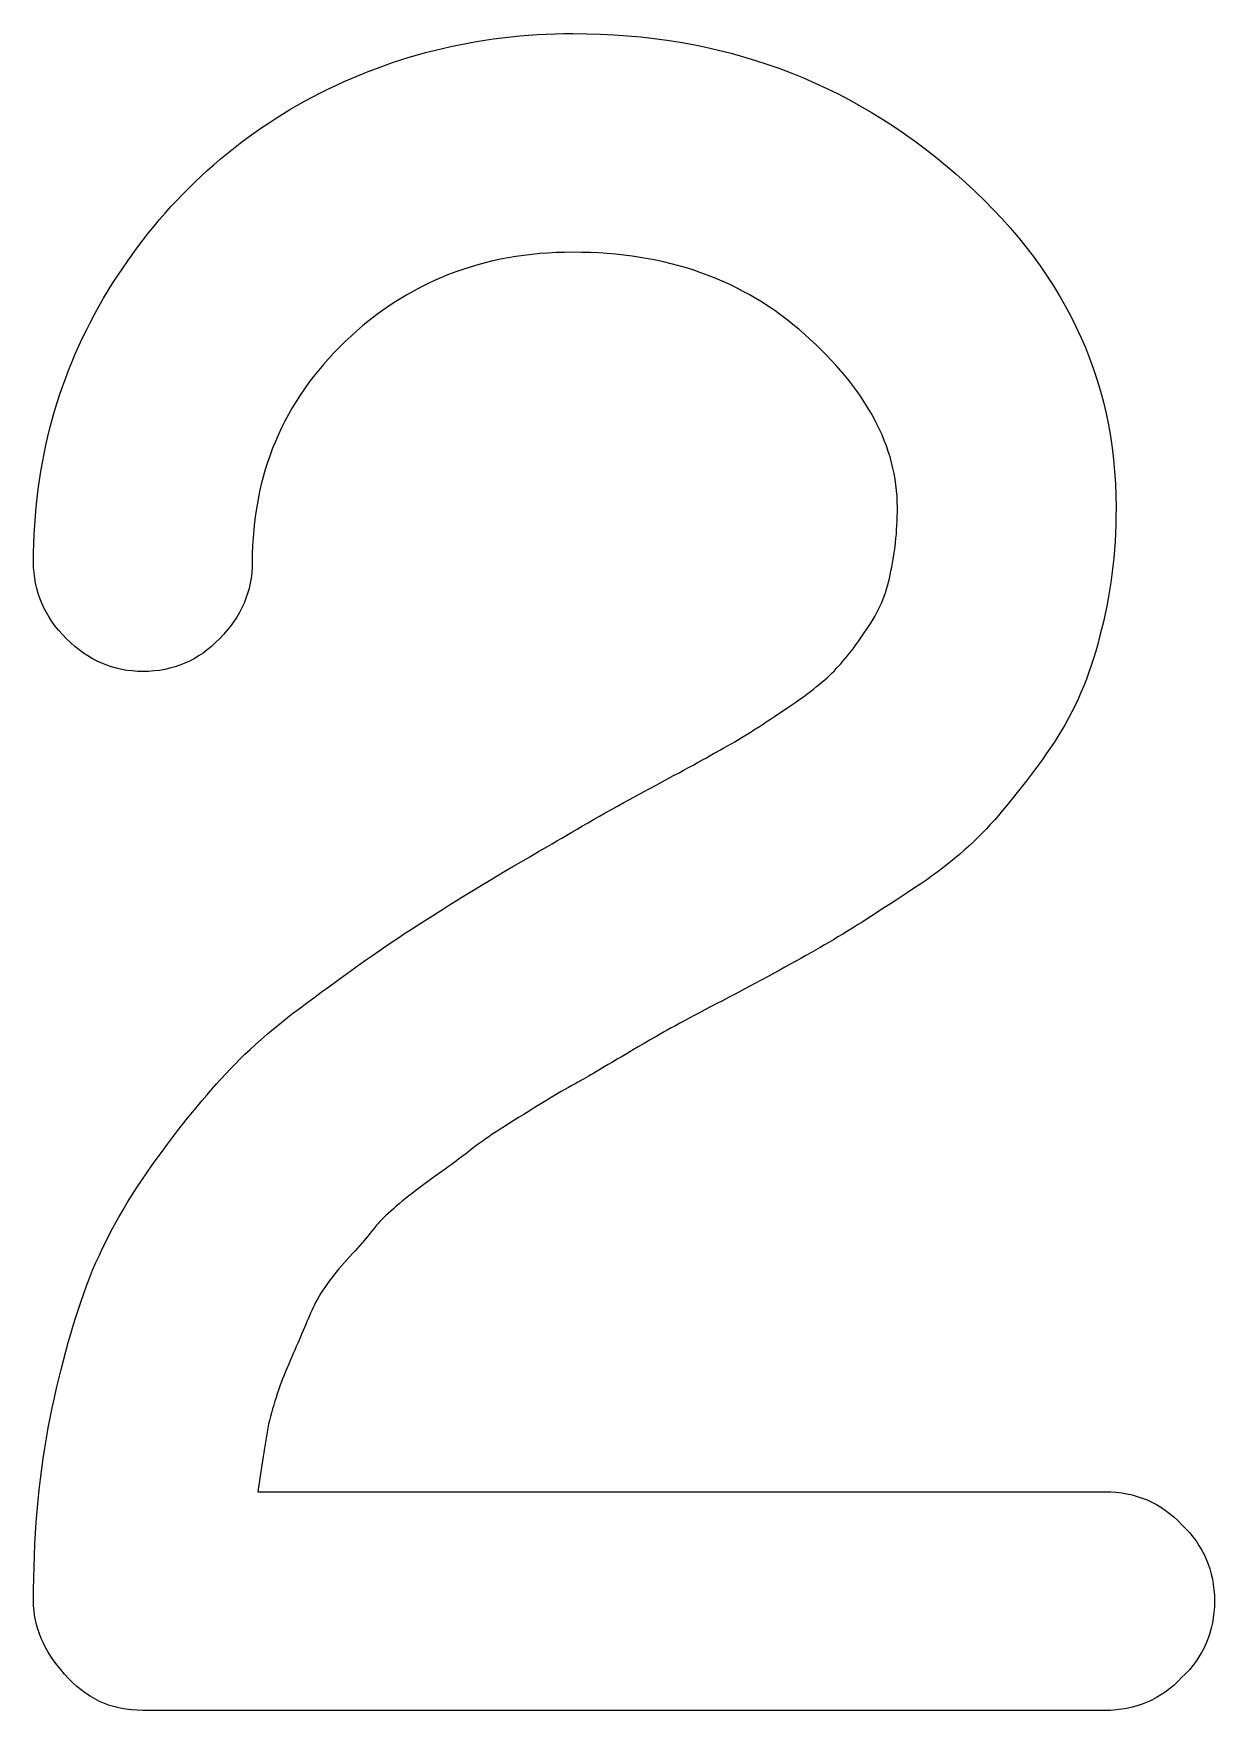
# Model space of a CAD drawing. Header units: millimetres. Extents: x 8.5 to 12.94, y 7.57 to 13.87.
import ezdxf

# ---------------------------------------------------------------- set-up
doc = ezdxf.new("R2010")
doc.units = ezdxf.units.MM
doc.layers.get('0').update_dxf_attribs({"linetype": 'CONTINUOUS'})

msp = doc.modelspace()

# ---------------------------------------------------------------- linework, layer by layer
at = {"color": 7}
for points in [[(9.346228, 8.394824), (12.528976, 8.394824)], [(12.528987, 7.57348), (8.915027, 7.57348)]]:
    msp.add_lwpolyline(points, dxfattribs=at)
msp.add_lwpolyline([(12.939658, 7.984141)], close=True, dxfattribs=at)
for points in [[(9.524176, 13.617268), (9.834466, 13.786102), (10.169852, 13.87052), (10.530336, 13.87052)], [(10.530336, 13.87052), (11.087031, 13.87052), (11.566154, 13.694841), (11.967705, 13.343484)], [(8.784958, 12.905429), (8.972044, 13.211154), (9.21845, 13.448434), (9.524176, 13.617268)], [(11.967705, 13.343484), (12.369256, 12.99669), (12.570031, 12.579168), (12.570031, 12.090918)], [(10.530351, 13.049166), (10.192684, 13.049166), (9.907492, 12.93737), (9.674774, 12.713779)], [(11.39962, 12.741158), (11.171465, 12.946496), (10.881708, 13.049166), (10.530351, 13.049166)], [(8.504329, 11.88558), (8.504329, 12.259753), (8.597872, 12.599702), (8.784958, 12.905429)], [(11.748695, 12.090918), (11.748695, 12.319072), (11.632337, 12.535819), (11.39962, 12.741158)], [(9.674774, 12.713779), (9.442058, 12.490187), (9.3257, 12.214121), (9.3257, 11.88558)], [(11.721315, 11.837668), (11.739568, 11.91524), (11.748695, 11.999657), (11.748695, 12.090918)], [(12.570031, 12.090918), (12.570031, 11.917522), (12.549498, 11.755533), (12.508431, 11.604951)], [(8.627541, 11.598106), (8.5454, 11.680246), (8.504329, 11.77607), (8.504329, 11.88558)], [(9.3257, 11.88558), (9.3257, 11.776068), (9.28463, 11.680244), (9.20249, 11.598106)], [(11.632335, 11.632328), (11.677968, 11.696209), (11.707628, 11.764655), (11.721315, 11.837668)], [(8.915015, 11.474897), (8.805503, 11.474897), (8.709679, 11.515967), (8.627541, 11.598106)], [(9.20249, 11.598106), (9.124919, 11.515967), (9.029094, 11.474897), (8.915015, 11.474897)], [(11.502291, 11.468061), (11.547924, 11.513692), (11.591272, 11.568448), (11.632335, 11.632328)], [(12.508431, 11.604951), (12.471918, 11.458932), (12.414879, 11.326602), (12.337316, 11.207963)], [(11.303798, 11.317479), (11.395062, 11.376799), (11.461226, 11.426993), (11.502291, 11.468061)], [(11.071081, 11.173749), (11.139529, 11.210256), (11.217101, 11.258166), (11.303798, 11.317479)], [(10.769918, 11.009481), (10.906809, 11.082496), (11.007197, 11.137252), (11.071081, 11.173749)], [(12.337316, 11.207963), (12.259744, 11.093886), (12.17989, 10.991216), (12.097753, 10.899955)], [(10.434531, 10.817832), (10.525794, 10.872585), (10.63759, 10.936468), (10.769918, 11.009481)], [(12.097753, 10.899955), (12.020182, 10.813259), (11.917512, 10.728842), (11.789745, 10.646704)], [(10.003321, 10.557736), (10.108276, 10.626184), (10.252012, 10.712883), (10.434531, 10.817832)], [(11.789745, 10.646704), (11.666543, 10.564564), (11.561593, 10.498399), (11.474895, 10.44821)], [(9.613177, 10.290797), (9.768322, 10.404874), (9.89837, 10.493854), (10.003321, 10.557736)], [(11.474895, 10.44821), (11.388199, 10.39801), (11.276403, 10.336408), (11.139507, 10.263404)], [(9.243568, 9.982789), (9.334831, 10.078609), (9.458034, 10.181278), (9.613177, 10.290797)], [(11.139507, 10.263404), (11.007179, 10.194957), (10.909073, 10.142479), (10.845189, 10.105972)], [(10.845189, 10.105972), (10.71286, 10.028399), (10.62388, 9.975921), (10.578248, 9.948538)], [(8.949249, 9.620024), (9.054205, 9.766043), (9.152311, 9.886964), (9.243568, 9.982789)], [(10.578248, 9.948538), (10.532615, 9.925725), (10.455042, 9.880093), (10.345531, 9.811643)], [(10.345531, 9.811643), (10.240576, 9.74777), (10.169848, 9.69986), (10.133348, 9.667913)], [(10.133348, 9.667913), (10.096835, 9.640533), (10.037515, 9.597185), (9.95539, 9.537869)], [(8.702843, 9.16828), (8.762167, 9.323424), (8.844302, 9.474005), (8.949249, 9.620024)], [(9.95539, 9.537869), (9.877818, 9.478549), (9.823062, 9.430639), (9.791122, 9.394139)], [(9.791122, 9.394139), (9.763738, 9.357632), (9.72039, 9.307439), (9.661078, 9.243558)], [(9.661078, 9.243558), (9.606322, 9.179671), (9.567536, 9.120351), (9.54472, 9.065597)], [(8.559113, 8.634399), (8.600178, 8.839738), (8.648088, 9.017698), (8.702843, 9.16828)], [(9.54472, 9.065597), (9.521904, 9.010844), (9.494526, 8.94696), (9.462586, 8.873946)], [(9.462586, 8.873946), (9.430646, 8.800942), (9.405546, 8.725651), (9.387287, 8.648074)], [(8.504351, 7.98416), (8.504351, 8.216877), (8.522605, 8.433624), (8.559113, 8.634399)], [(9.387287, 8.648074), (9.373595, 8.570502), (9.359909, 8.486085), (9.346228, 8.394824)], [(12.528976, 8.394824), (12.643053, 8.394824), (12.738878, 8.353754), (12.816449, 8.271615)], [(12.816449, 8.271615), (12.898588, 8.194043), (12.939658, 8.098218), (12.939658, 7.984141)], [(8.620709, 7.710376), (8.543137, 7.797072), (8.504351, 7.888333), (8.504351, 7.98416)], [(12.93967, 7.984163), (12.93967, 7.870086), (12.8986, 7.774261), (12.81646, 7.696689)], [(8.915027, 7.57348), (8.796388, 7.57348), (8.698282, 7.619112), (8.620709, 7.710376)], [(12.81646, 7.696689), (12.738889, 7.61455), (12.643064, 7.57348), (12.528987, 7.57348)]]:
    msp.add_open_spline(points, degree=3, dxfattribs=at)

doc.saveas('drawing.dxf')
